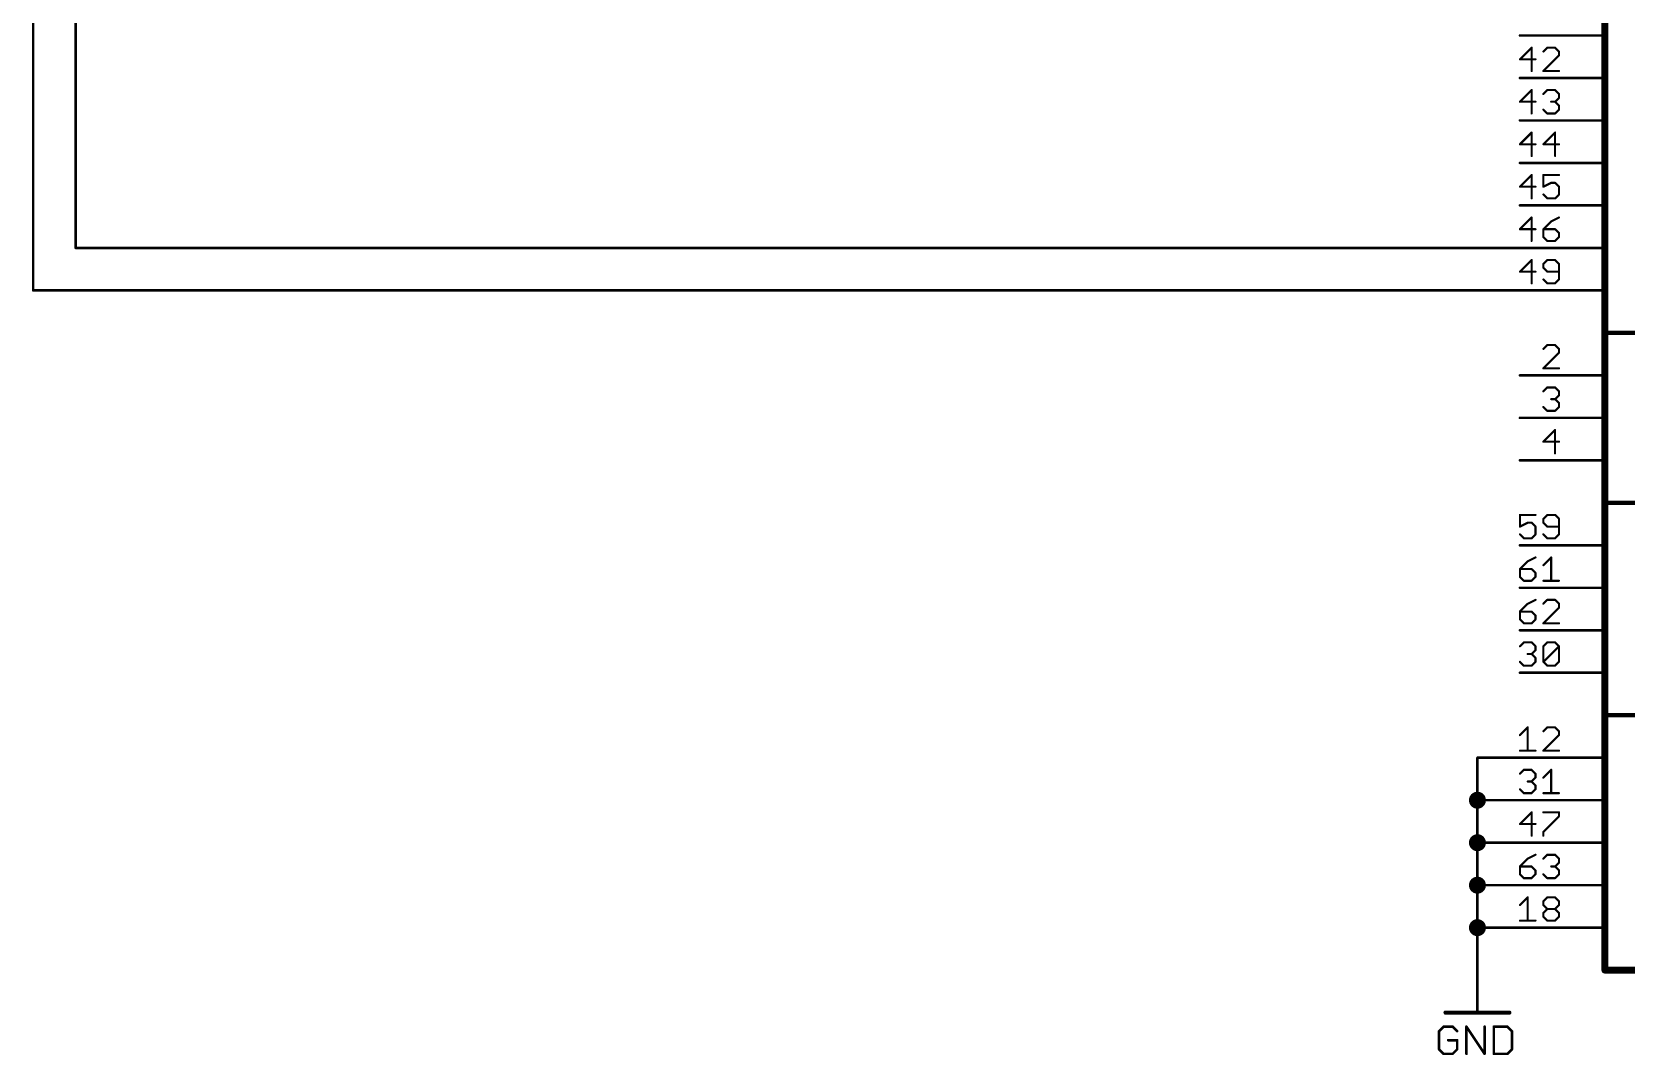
# Model space of a CAD drawing. Extents: x -173 to 61, y -47 to 113.
# Drawn here: x -116.9 to -21.6, y -45.7 to 15.5 of the extents above; entities that cross this region are included whole.
import ezdxf

# ---------------------------------------------------------------- set-up
doc = ezdxf.new("R2010")
doc.units = 0
for name, color, linetype in [('91', 94, 'CONTINUOUS'), ('94', 14, 'CONTINUOUS'), ('95', 251, 'CONTINUOUS'), ('96', 251, 'CONTINUOUS')]:
    doc.layers.add(name, color=color, linetype=linetype)

msp = doc.modelspace()

# ---------------------------------------------------------------- linework, layer by layer
at = {"layer": '91', "const_width": 0.1524}
for points in [[(-114.3, 2.54), (-114.3, 50.8)], [(-116.84, 0), (-116.84, 48.26)], [(-27.94, 2.54), (-114.3, 2.54)], [(-27.94, 0), (-116.84, 0)], [(-27.94, -27.94), (-30.48, -27.94)], [(-30.48, -27.94), (-30.48, -30.48)], [(-30.48, -30.48), (-30.48, -33.02)], [(-27.94, -30.48), (-30.48, -30.48)], [(-30.48, -33.02), (-30.48, -35.56)], [(-27.94, -33.02), (-30.48, -33.02)], [(-30.48, -35.56), (-30.48, -38.1)], [(-27.94, -35.56), (-30.48, -35.56)], [(-30.48, -38.1), (-30.48, -40.64)], [(-27.94, -38.1), (-30.48, -38.1)]]:
    msp.add_lwpolyline(points, dxfattribs=at)
at = {"layer": '91'}
for points, const_width in [([(-114.3, 2.5781, 1), (-114.3, 2.5019)], 0.0762), ([(-114.3381, 2.54, 1), (-114.2619, 2.54)], 0.0762), ([(-27.94, 2.5019, 1), (-27.94, 2.5781)], 0.0762), ([(-116.84, 0.0381, 1), (-116.84, -0.0381)], 0.0762), ([(-116.8781, 0, 1), (-116.8019, 0)], 0.0762), ([(-27.94, -0.0381, 1), (-27.94, 0.0381)], 0.0762), ([(-30.48, -27.9019, 1), (-30.48, -27.9781)], 0.0762), ([(-30.4419, -27.94, 1), (-30.5181, -27.94)], 0.0762), ([(-27.94, -27.9781, 1), (-27.94, -27.9019)], 0.0762), ([(-30.48, -30.734, 1), (-30.48, -30.226, 1), (-30.48, -30.734)], 0.508), ([(-30.4419, -30.48, 1), (-30.5181, -30.48)], 0.0762), ([(-30.48, -30.4419, 1), (-30.48, -30.5181)], 0.0762), ([(-30.5181, -30.48, 1), (-30.4419, -30.48)], 0.0762), ([(-27.94, -30.5181, 1), (-27.94, -30.4419)], 0.0762), ([(-30.48, -33.274, 1), (-30.48, -32.766, 1), (-30.48, -33.274)], 0.508), ([(-30.4419, -33.02, 1), (-30.5181, -33.02)], 0.0762), ([(-30.48, -32.9819, 1), (-30.48, -33.0581)], 0.0762), ([(-30.5181, -33.02, 1), (-30.4419, -33.02)], 0.0762), ([(-27.94, -33.0581, 1), (-27.94, -32.9819)], 0.0762), ([(-30.48, -35.814, 1), (-30.48, -35.306, 1), (-30.48, -35.814)], 0.508), ([(-30.4419, -35.56, 1), (-30.5181, -35.56)], 0.0762), ([(-30.48, -35.5219, 1), (-30.48, -35.5981)], 0.0762), ([(-30.5181, -35.56, 1), (-30.4419, -35.56)], 0.0762), ([(-27.94, -35.5981, 1), (-27.94, -35.5219)], 0.0762), ([(-30.48, -38.354, 1), (-30.48, -37.846, 1), (-30.48, -38.354)], 0.508), ([(-30.4419, -38.1, 1), (-30.5181, -38.1)], 0.0762), ([(-30.48, -38.0619, 1), (-30.48, -38.1381)], 0.0762), ([(-30.5181, -38.1, 1), (-30.4419, -38.1)], 0.0762), ([(-27.94, -38.1381, 1), (-27.94, -38.0619)], 0.0762), ([(-30.5181, -40.64, 1), (-30.4419, -40.64)], 0.0762)]:
    msp.add_lwpolyline(points, format="xyb", dxfattribs=dict(at, const_width=const_width))
at = {"layer": '94'}
for points, const_width in [([(-22.86, 33.02), (-22.86, -2.54)], 0.4064), ([(-27.94, 15.24), (-22.86, 15.24)], 0.1524), ([(-27.94, 12.7), (-22.86, 12.7)], 0.1524), ([(-27.94, 10.16), (-22.86, 10.16)], 0.1524), ([(-27.94, 7.62), (-22.86, 7.62)], 0.1524), ([(-27.94, 5.08), (-22.86, 5.08)], 0.1524), ([(-27.94, 2.54), (-22.86, 2.54)], 0.1524), ([(-27.94, 0), (-22.86, 0)], 0.1524), ([(-22.86, -2.54), (-22.86, -12.7)], 0.4064), ([(-22.86, -2.54), (-12.7, -2.54)], 0.254), ([(-27.94, -5.08), (-22.86, -5.08)], 0.1524), ([(-27.94, -7.62), (-22.86, -7.62)], 0.1524), ([(-27.94, -10.16), (-22.86, -10.16)], 0.1524), ([(-22.86, -12.7), (-22.86, -25.4)], 0.4064), ([(-22.86, -12.7), (-12.7, -12.7)], 0.254), ([(-27.94, -15.24), (-22.86, -15.24)], 0.1524), ([(-27.94, -17.78), (-22.86, -17.78)], 0.1524), ([(-27.94, -20.32), (-22.86, -20.32)], 0.1524), ([(-27.94, -22.86), (-22.86, -22.86)], 0.1524), ([(-22.86, -25.4), (-22.86, -40.64)], 0.4064), ([(-22.86, -25.4), (-12.7, -25.4)], 0.254), ([(-27.94, -27.94), (-22.86, -27.94)], 0.1524), ([(-27.94, -30.48), (-22.86, -30.48)], 0.1524), ([(-27.94, -33.02), (-22.86, -33.02)], 0.1524), ([(-27.94, -35.56), (-22.86, -35.56)], 0.1524), ([(-27.94, -38.1), (-22.86, -38.1)], 0.1524), ([(-30.48, -40.64), (-30.48, -43.18)], 0.1524), ([(-22.86, -40.64), (-12.7, -40.64)], 0.4064), ([(-28.575, -43.18), (-32.385, -43.18)], 0.254)]:
    msp.add_lwpolyline(points, dxfattribs=dict(at, const_width=const_width))
for points, const_width in [([(-27.94, 15.2781, 1), (-27.94, 15.2019)], 0.0762), ([(-22.86, 15.2019, 1), (-22.86, 15.2781)], 0.0762), ([(-27.94, 12.7381, 1), (-27.94, 12.6619)], 0.0762), ([(-22.86, 12.6619, 1), (-22.86, 12.7381)], 0.0762), ([(-27.94, 10.1981, 1), (-27.94, 10.1219)], 0.0762), ([(-22.86, 10.1219, 1), (-22.86, 10.1981)], 0.0762), ([(-27.94, 7.6581, 1), (-27.94, 7.5819)], 0.0762), ([(-22.86, 7.5819, 1), (-22.86, 7.6581)], 0.0762), ([(-27.94, 5.1181, 1), (-27.94, 5.0419)], 0.0762), ([(-22.86, 5.0419, 1), (-22.86, 5.1181)], 0.0762), ([(-27.94, 2.5781, 1), (-27.94, 2.5019)], 0.0762), ([(-22.86, 2.5019, 1), (-22.86, 2.5781)], 0.0762), ([(-27.94, 0.0381, 1), (-27.94, -0.0381)], 0.0762), ([(-22.86, -0.0381, 1), (-22.86, 0.0381)], 0.0762), ([(-22.7584, -2.54, 1), (-22.9616, -2.54)], 0.2032), ([(-22.9616, -2.54, 1), (-22.7584, -2.54)], 0.2032), ([(-22.86, -2.4765, 1), (-22.86, -2.6035)], 0.127), ([(-27.94, -5.0419, 1), (-27.94, -5.1181)], 0.0762), ([(-22.86, -5.1181, 1), (-22.86, -5.0419)], 0.0762), ([(-27.94, -7.5819, 1), (-27.94, -7.6581)], 0.0762), ([(-22.86, -7.6581, 1), (-22.86, -7.5819)], 0.0762), ([(-27.94, -10.1219, 1), (-27.94, -10.1981)], 0.0762), ([(-22.86, -10.1981, 1), (-22.86, -10.1219)], 0.0762), ([(-22.7584, -12.7, 1), (-22.9616, -12.7)], 0.2032), ([(-22.9616, -12.7, 1), (-22.7584, -12.7)], 0.2032), ([(-22.86, -12.6365, 1), (-22.86, -12.7635)], 0.127), ([(-27.94, -15.2019, 1), (-27.94, -15.2781)], 0.0762), ([(-22.86, -15.2781, 1), (-22.86, -15.2019)], 0.0762), ([(-27.94, -17.7419, 1), (-27.94, -17.8181)], 0.0762), ([(-22.86, -17.8181, 1), (-22.86, -17.7419)], 0.0762), ([(-27.94, -20.2819, 1), (-27.94, -20.3581)], 0.0762), ([(-22.86, -20.3581, 1), (-22.86, -20.2819)], 0.0762), ([(-27.94, -22.8219, 1), (-27.94, -22.8981)], 0.0762), ([(-22.86, -22.8981, 1), (-22.86, -22.8219)], 0.0762), ([(-22.7584, -25.4, 1), (-22.9616, -25.4)], 0.2032), ([(-22.9616, -25.4, 1), (-22.7584, -25.4)], 0.2032), ([(-22.86, -25.3365, 1), (-22.86, -25.4635)], 0.127), ([(-27.94, -27.9019, 1), (-27.94, -27.9781)], 0.0762), ([(-22.86, -27.9781, 1), (-22.86, -27.9019)], 0.0762), ([(-27.94, -30.4419, 1), (-27.94, -30.5181)], 0.0762), ([(-22.86, -30.5181, 1), (-22.86, -30.4419)], 0.0762), ([(-27.94, -32.9819, 1), (-27.94, -33.0581)], 0.0762), ([(-22.86, -33.0581, 1), (-22.86, -32.9819)], 0.0762), ([(-27.94, -35.5219, 1), (-27.94, -35.5981)], 0.0762), ([(-22.86, -35.5981, 1), (-22.86, -35.5219)], 0.0762), ([(-27.94, -38.0619, 1), (-27.94, -38.1381)], 0.0762), ([(-22.86, -38.1381, 1), (-22.86, -38.0619)], 0.0762), ([(-30.4419, -40.64, 1), (-30.5181, -40.64)], 0.0762), ([(-22.86, -40.5384, 1), (-22.86, -40.7416)], 0.2032), ([(-22.9616, -40.64, 1), (-22.7584, -40.64)], 0.2032), ([(-32.385, -43.1165, 1), (-32.385, -43.2435)], 0.127), ([(-30.5181, -43.18, 1), (-30.4419, -43.18)], 0.0762), ([(-28.575, -43.2435, 1), (-28.575, -43.1165)], 0.127)]:
    msp.add_lwpolyline(points, format="xyb", dxfattribs=dict(at, const_width=const_width))
at = {"layer": '95', "const_width": 0.127}
for points in [[(-27.2408, 14.5173), (-27.9399, 13.8182)], [(-27.2408, 13.1191), (-27.2408, 14.5173)], [(-26.3035, 14.5173), (-26.5366, 14.2843)], [(-25.8375, 14.5173), (-26.3035, 14.5173)], [(-25.6044, 14.2843), (-25.8375, 14.5173)], [(-25.6044, 14.0512), (-25.6044, 14.2843)], [(-27.9399, 13.8182), (-27.0077, 13.8182)], [(-26.5366, 13.1191), (-25.6044, 14.0512)], [(-25.6044, 13.1191), (-26.5366, 13.1191)], [(-27.2408, 11.9773), (-27.9399, 11.2782)], [(-27.2408, 10.5791), (-27.2408, 11.9773)], [(-26.5366, 11.7443), (-26.3035, 11.9773)], [(-26.3035, 11.9773), (-25.8375, 11.9773)], [(-25.8375, 11.9773), (-25.6044, 11.7443)], [(-25.6044, 11.5112), (-25.8375, 11.2782)], [(-25.6044, 11.7443), (-25.6044, 11.5112)], [(-27.9399, 11.2782), (-27.0077, 11.2782)], [(-26.3035, 10.5791), (-26.5366, 10.8121)], [(-25.8375, 10.5791), (-26.3035, 10.5791)], [(-25.8375, 11.2782), (-26.0705, 11.2782)], [(-25.8375, 11.2782), (-25.6044, 11.0452)], [(-25.6044, 10.8121), (-25.8375, 10.5791)], [(-25.6044, 11.0452), (-25.6044, 10.8121)], [(-27.2408, 9.4373), (-27.9399, 8.7382)], [(-27.9399, 8.7382), (-27.0077, 8.7382)], [(-27.2408, 8.0391), (-27.2408, 9.4373)], [(-25.8375, 9.4373), (-26.5366, 8.7382)], [(-26.5366, 8.7382), (-25.6044, 8.7382)], [(-25.8375, 8.0391), (-25.8375, 9.4373)], [(-27.2408, 6.8973), (-27.9399, 6.1982)], [(-27.2408, 5.4991), (-27.2408, 6.8973)], [(-25.6044, 6.8973), (-26.5366, 6.8973)], [(-26.5366, 6.8973), (-26.5366, 6.1982)], [(-27.9399, 6.1982), (-27.0077, 6.1982)], [(-26.5366, 6.1982), (-26.0705, 6.4312)], [(-26.3035, 5.4991), (-26.5366, 5.7321)], [(-26.0705, 6.4312), (-25.8375, 6.4312)], [(-25.8375, 6.4312), (-25.6044, 6.1982)], [(-25.6044, 5.7321), (-25.8375, 5.4991)], [(-25.6044, 6.1982), (-25.6044, 5.7321)], [(-25.8375, 5.4991), (-26.3035, 5.4991)], [(-27.2408, 4.3573), (-27.9399, 3.6582)], [(-27.2408, 2.9591), (-27.2408, 4.3573)], [(-26.0705, 4.1243), (-26.5366, 3.6582)], [(-25.6044, 4.3573), (-26.0705, 4.1243)], [(-27.9399, 3.6582), (-27.0077, 3.6582)], [(-26.5366, 3.6582), (-26.5366, 3.1921)], [(-25.8375, 3.6582), (-26.5366, 3.6582)], [(-26.5366, 3.1921), (-26.3035, 2.9591)], [(-26.3035, 2.9591), (-25.8375, 2.9591)], [(-25.6044, 3.4252), (-25.8375, 3.6582)], [(-25.8375, 2.9591), (-25.6044, 3.1921)], [(-25.6044, 3.1921), (-25.6044, 3.4252)], [(-27.2408, 1.8173), (-27.9399, 1.1182)], [(-27.9399, 1.1182), (-27.0077, 1.1182)], [(-27.2408, 0.4191), (-27.2408, 1.8173)], [(-26.3035, 1.8173), (-26.5366, 1.5843)], [(-26.5366, 1.5843), (-26.5366, 1.3512)], [(-26.5366, 1.3512), (-26.3035, 1.1182)], [(-25.8375, 1.8173), (-26.3035, 1.8173)], [(-26.3035, 1.1182), (-25.6044, 1.1182)], [(-25.6044, 1.5843), (-25.8375, 1.8173)], [(-25.6044, 0.6521), (-25.6044, 1.5843)], [(-26.5366, 0.6521), (-26.3035, 0.4191)], [(-26.3035, 0.4191), (-25.8375, 0.4191)], [(-25.8375, 0.4191), (-25.6044, 0.6521)], [(-26.3035, -3.2627), (-26.5366, -3.4957)], [(-26.5366, -4.6609), (-25.6044, -3.7288)], [(-25.8375, -3.2627), (-26.3035, -3.2627)], [(-25.6044, -3.4957), (-25.8375, -3.2627)], [(-25.6044, -3.7288), (-25.6044, -3.4957)], [(-25.6044, -4.6609), (-26.5366, -4.6609)], [(-26.5366, -6.0357), (-26.3035, -5.8027)], [(-26.3035, -5.8027), (-25.8375, -5.8027)], [(-25.8375, -6.5018), (-26.0705, -6.5018)], [(-25.8375, -5.8027), (-25.6044, -6.0357)], [(-25.6044, -6.2688), (-25.8375, -6.5018)], [(-25.8375, -6.5018), (-25.6044, -6.7348)], [(-25.6044, -6.0357), (-25.6044, -6.2688)], [(-25.6044, -6.7348), (-25.6044, -6.9679)], [(-26.3035, -7.2009), (-26.5366, -6.9679)], [(-25.8375, -7.2009), (-26.3035, -7.2009)], [(-25.6044, -6.9679), (-25.8375, -7.2009)], [(-25.8375, -8.3427), (-26.5366, -9.0418)], [(-25.8375, -9.7409), (-25.8375, -8.3427)], [(-26.5366, -9.0418), (-25.6044, -9.0418)], [(-27.0077, -13.4227), (-27.9399, -13.4227)], [(-27.9399, -13.4227), (-27.9399, -14.1218)], [(-27.9399, -14.1218), (-27.4738, -13.8888)], [(-27.4738, -13.8888), (-27.2408, -13.8888)], [(-27.2408, -13.8888), (-27.0077, -14.1218)], [(-27.0077, -14.1218), (-27.0077, -14.5879)], [(-26.3035, -13.4227), (-26.5366, -13.6557)], [(-26.5366, -13.6557), (-26.5366, -13.8888)], [(-26.5366, -13.8888), (-26.3035, -14.1218)], [(-25.8375, -13.4227), (-26.3035, -13.4227)], [(-26.3035, -14.1218), (-25.6044, -14.1218)], [(-25.6044, -13.6557), (-25.8375, -13.4227)], [(-25.6044, -14.5879), (-25.6044, -13.6557)], [(-27.7068, -14.8209), (-27.9399, -14.5879)], [(-27.2408, -14.8209), (-27.7068, -14.8209)], [(-27.0077, -14.5879), (-27.2408, -14.8209)], [(-26.5366, -14.5879), (-26.3035, -14.8209)], [(-26.3035, -14.8209), (-25.8375, -14.8209)], [(-25.8375, -14.8209), (-25.6044, -14.5879)], [(-27.4738, -16.1957), (-27.9399, -16.6618)], [(-27.0077, -15.9627), (-27.4738, -16.1957)], [(-26.5366, -16.4288), (-26.0705, -15.9627)], [(-26.0705, -15.9627), (-26.0705, -17.3609)], [(-27.9399, -16.6618), (-27.9399, -17.1279)], [(-27.2408, -16.6618), (-27.9399, -16.6618)], [(-27.9399, -17.1279), (-27.7068, -17.3609)], [(-27.0077, -16.8948), (-27.2408, -16.6618)], [(-27.2408, -17.3609), (-27.0077, -17.1279)], [(-27.0077, -17.1279), (-27.0077, -16.8948)], [(-27.7068, -17.3609), (-27.2408, -17.3609)], [(-26.5366, -17.3609), (-25.6044, -17.3609)], [(-27.4738, -18.7357), (-27.9399, -19.2018)], [(-27.0077, -18.5027), (-27.4738, -18.7357)], [(-26.3035, -18.5027), (-26.5366, -18.7357)], [(-26.5366, -19.9009), (-25.6044, -18.9688)], [(-25.8375, -18.5027), (-26.3035, -18.5027)], [(-25.6044, -18.7357), (-25.8375, -18.5027)], [(-25.6044, -18.9688), (-25.6044, -18.7357)], [(-27.9399, -19.2018), (-27.9399, -19.6679)], [(-27.2408, -19.2018), (-27.9399, -19.2018)], [(-27.9399, -19.6679), (-27.7068, -19.9009)], [(-27.7068, -19.9009), (-27.2408, -19.9009)], [(-27.0077, -19.4348), (-27.2408, -19.2018)], [(-27.2408, -19.9009), (-27.0077, -19.6679)], [(-27.0077, -19.6679), (-27.0077, -19.4348)], [(-25.6044, -19.9009), (-26.5366, -19.9009)], [(-27.9399, -21.2757), (-27.7068, -21.0427)], [(-27.7068, -21.0427), (-27.2408, -21.0427)], [(-27.2408, -21.7418), (-27.4738, -21.7418)], [(-27.2408, -21.0427), (-27.0077, -21.2757)], [(-27.0077, -21.5088), (-27.2408, -21.7418)], [(-27.2408, -21.7418), (-27.0077, -21.9748)], [(-27.0077, -21.2757), (-27.0077, -21.5088)], [(-27.0077, -21.9748), (-27.0077, -22.2079)], [(-26.5366, -21.2757), (-26.3035, -21.0427)], [(-26.5366, -22.2079), (-26.5366, -21.2757)], [(-26.5366, -22.2079), (-25.6044, -21.2757)], [(-26.3035, -21.0427), (-25.8375, -21.0427)], [(-25.8375, -21.0427), (-25.6044, -21.2757)], [(-25.6044, -21.2757), (-25.6044, -22.2079)], [(-27.7068, -22.4409), (-27.9399, -22.2079)], [(-27.2408, -22.4409), (-27.7068, -22.4409)], [(-27.0077, -22.2079), (-27.2408, -22.4409)], [(-26.3035, -22.4409), (-26.5366, -22.2079)], [(-25.8375, -22.4409), (-26.3035, -22.4409)], [(-25.6044, -22.2079), (-25.8375, -22.4409)], [(-27.9399, -26.5888), (-27.4738, -26.1227)], [(-27.4738, -26.1227), (-27.4738, -27.5209)], [(-26.3035, -26.1227), (-26.5366, -26.3557)], [(-26.5366, -27.5209), (-25.6044, -26.5888)], [(-25.8375, -26.1227), (-26.3035, -26.1227)], [(-25.6044, -26.3557), (-25.8375, -26.1227)], [(-25.6044, -26.5888), (-25.6044, -26.3557)], [(-27.9399, -27.5209), (-27.0077, -27.5209)], [(-25.6044, -27.5209), (-26.5366, -27.5209)], [(-27.9399, -28.8957), (-27.7068, -28.6627)], [(-27.7068, -28.6627), (-27.2408, -28.6627)], [(-27.2408, -29.3618), (-27.4738, -29.3618)], [(-27.2408, -28.6627), (-27.0077, -28.8957)], [(-27.0077, -29.1288), (-27.2408, -29.3618)], [(-27.2408, -29.3618), (-27.0077, -29.5948)], [(-27.0077, -28.8957), (-27.0077, -29.1288)], [(-27.0077, -29.5948), (-27.0077, -29.8279)], [(-26.5366, -29.1288), (-26.0705, -28.6627)], [(-26.0705, -28.6627), (-26.0705, -30.0609)], [(-27.7068, -30.0609), (-27.9399, -29.8279)], [(-27.2408, -30.0609), (-27.7068, -30.0609)], [(-27.0077, -29.8279), (-27.2408, -30.0609)], [(-26.5366, -30.0609), (-25.6044, -30.0609)], [(-27.2408, -31.2027), (-27.9399, -31.9018)], [(-27.2408, -32.6009), (-27.2408, -31.2027)], [(-26.5366, -31.2027), (-25.6044, -31.2027)], [(-25.6044, -31.4357), (-26.5366, -32.3679)], [(-25.6044, -31.2027), (-25.6044, -31.4357)], [(-27.9399, -31.9018), (-27.0077, -31.9018)], [(-26.5366, -32.3679), (-26.5366, -32.6009)], [(-27.4738, -33.9757), (-27.9399, -34.4418)], [(-27.0077, -33.7427), (-27.4738, -33.9757)], [(-26.5366, -33.9757), (-26.3035, -33.7427)], [(-26.3035, -33.7427), (-25.8375, -33.7427)], [(-25.8375, -33.7427), (-25.6044, -33.9757)], [(-25.6044, -34.2088), (-25.8375, -34.4418)], [(-25.6044, -33.9757), (-25.6044, -34.2088)], [(-27.9399, -34.4418), (-27.9399, -34.9079)], [(-27.2408, -34.4418), (-27.9399, -34.4418)], [(-27.9399, -34.9079), (-27.7068, -35.1409)], [(-27.7068, -35.1409), (-27.2408, -35.1409)], [(-27.0077, -34.6748), (-27.2408, -34.4418)], [(-27.2408, -35.1409), (-27.0077, -34.9079)], [(-27.0077, -34.9079), (-27.0077, -34.6748)], [(-26.3035, -35.1409), (-26.5366, -34.9079)], [(-25.8375, -35.1409), (-26.3035, -35.1409)], [(-25.8375, -34.4418), (-26.0705, -34.4418)], [(-25.8375, -34.4418), (-25.6044, -34.6748)], [(-25.6044, -34.9079), (-25.8375, -35.1409)], [(-25.6044, -34.6748), (-25.6044, -34.9079)], [(-27.9399, -36.7488), (-27.4738, -36.2827)], [(-27.4738, -36.2827), (-27.4738, -37.6809)], [(-26.5366, -36.5157), (-26.3035, -36.2827)], [(-26.3035, -36.2827), (-25.8375, -36.2827)], [(-25.8375, -36.2827), (-25.6044, -36.5157)], [(-26.5366, -36.7488), (-26.5366, -36.5157)], [(-26.3035, -36.9818), (-26.5366, -36.7488)], [(-26.5366, -37.2148), (-26.3035, -36.9818)], [(-26.5366, -37.4479), (-26.5366, -37.2148)], [(-26.3035, -36.9818), (-25.8375, -36.9818)], [(-25.6044, -36.7488), (-25.8375, -36.9818)], [(-25.8375, -36.9818), (-25.6044, -37.2148)], [(-25.6044, -36.5157), (-25.6044, -36.7488)], [(-25.6044, -37.2148), (-25.6044, -37.4479)], [(-27.9399, -37.6809), (-27.0077, -37.6809)], [(-26.3035, -37.6809), (-26.5366, -37.4479)], [(-25.8375, -37.6809), (-26.3035, -37.6809)], [(-25.6044, -37.4479), (-25.8375, -37.6809)]]:
    msp.add_lwpolyline(points, dxfattribs=at)
at = {"layer": '95', "const_width": 0.0635}
for points in [[(-27.209, 14.5173, 1), (-27.2725, 14.5173)], [(-27.2183, 14.4948, 1), (-27.2632, 14.5397)], [(-26.559, 14.3067, 1), (-26.5141, 14.2618)], [(-26.3035, 14.549, 1), (-26.3035, 14.4855)], [(-26.2811, 14.4948, 1), (-26.326, 14.5397)], [(-25.815, 14.5397, 1), (-25.8599, 14.4948)], [(-25.8375, 14.4855, 1), (-25.8375, 14.549)], [(-25.5727, 14.2843, 1), (-25.6362, 14.2843)], [(-25.6269, 14.2618, 1), (-25.582, 14.3067)], [(-27.9399, 13.8499, 1), (-27.9399, 13.7864)], [(-27.9623, 13.8406, 1), (-27.9174, 13.7957)], [(-27.0077, 13.7864, 1), (-27.0077, 13.8499)], [(-25.6362, 14.0512, 1), (-25.5727, 14.0512)], [(-25.582, 14.0288, 1), (-25.6269, 14.0737)], [(-27.2725, 13.1191, 1), (-27.209, 13.1191)], [(-26.5366, 13.1509, 1), (-26.5366, 13.0874)], [(-26.559, 13.1416, 1), (-26.5141, 13.0966)], [(-25.6044, 13.0874, 1), (-25.6044, 13.1509)], [(-27.209, 11.9773, 1), (-27.2725, 11.9773)], [(-27.2183, 11.9548, 1), (-27.2632, 11.9997)], [(-26.559, 11.7667, 1), (-26.5141, 11.7218)], [(-26.3035, 12.009, 1), (-26.3035, 11.9455)], [(-26.2811, 11.9548, 1), (-26.326, 11.9997)], [(-25.815, 11.9997, 1), (-25.8599, 11.9548)], [(-25.8375, 11.9455, 1), (-25.8375, 12.009)], [(-25.5727, 11.7443, 1), (-25.6362, 11.7443)], [(-25.6362, 11.5112, 1), (-25.5727, 11.5112)], [(-25.6269, 11.7218, 1), (-25.582, 11.7667)], [(-25.582, 11.4888, 1), (-25.6269, 11.5337)], [(-27.9399, 11.3099, 1), (-27.9399, 11.2464)], [(-27.9623, 11.3006, 1), (-27.9174, 11.2557)], [(-27.2725, 10.5791, 1), (-27.209, 10.5791)], [(-27.0077, 11.2464, 1), (-27.0077, 11.3099)], [(-26.5141, 10.8346, 1), (-26.559, 10.7897)], [(-26.3035, 10.6109, 1), (-26.3035, 10.5473)], [(-26.326, 10.5566, 1), (-26.2811, 10.6016)], [(-26.0705, 11.3099, 1), (-26.0705, 11.2464)], [(-25.8599, 10.6016, 1), (-25.815, 10.5566)], [(-25.815, 11.3006, 1), (-25.8599, 11.2557)], [(-25.8599, 11.3006, 1), (-25.815, 11.2557)], [(-25.8375, 11.2464, 1), (-25.8375, 11.3099)], [(-25.8375, 10.5473, 1), (-25.8375, 10.6109)], [(-25.5727, 11.0452, 1), (-25.6362, 11.0452)], [(-25.6362, 10.8121, 1), (-25.5727, 10.8121)], [(-25.6269, 11.0227, 1), (-25.582, 11.0676)], [(-25.582, 10.7897, 1), (-25.6269, 10.8346)], [(-27.9399, 8.7699, 1), (-27.9399, 8.7064)], [(-27.9623, 8.7606, 1), (-27.9174, 8.7157)], [(-27.209, 9.4373, 1), (-27.2725, 9.4373)], [(-27.2183, 9.4148, 1), (-27.2632, 9.4597)], [(-27.0077, 8.7064, 1), (-27.0077, 8.7699)], [(-26.5366, 8.7699, 1), (-26.5366, 8.7064)], [(-26.559, 8.7606, 1), (-26.5141, 8.7157)], [(-25.8057, 9.4373, 1), (-25.8692, 9.4373)], [(-25.815, 9.4148, 1), (-25.8599, 9.4597)], [(-25.6044, 8.7064, 1), (-25.6044, 8.7699)], [(-27.2725, 8.0391, 1), (-27.209, 8.0391)], [(-25.8692, 8.0391, 1), (-25.8057, 8.0391)], [(-27.209, 6.8973, 1), (-27.2725, 6.8973)], [(-27.2183, 6.8748, 1), (-27.2632, 6.9197)], [(-26.5366, 6.929, 1), (-26.5366, 6.8655)], [(-26.5048, 6.8973, 1), (-26.5683, 6.8973)], [(-25.6044, 6.8655, 1), (-25.6044, 6.929)], [(-27.9399, 6.2299, 1), (-27.9399, 6.1664)], [(-27.9623, 6.2206, 1), (-27.9174, 6.1757)], [(-27.0077, 6.1664, 1), (-27.0077, 6.2299)], [(-26.5508, 6.2266, 1), (-26.5224, 6.1698)], [(-26.5683, 6.1982, 1), (-26.5048, 6.1982)], [(-26.5141, 5.7546, 1), (-26.559, 5.7097)], [(-26.0705, 6.463, 1), (-26.0705, 6.3995)], [(-26.0563, 6.4028, 1), (-26.0847, 6.4596)], [(-25.815, 6.4537, 1), (-25.8599, 6.4088)], [(-25.8375, 6.3995, 1), (-25.8375, 6.463)], [(-25.5727, 6.1982, 1), (-25.6362, 6.1982)], [(-25.6362, 5.7321, 1), (-25.5727, 5.7321)], [(-25.6269, 6.1757, 1), (-25.582, 6.2206)], [(-25.582, 5.7097, 1), (-25.6269, 5.7546)], [(-27.2725, 5.4991, 1), (-27.209, 5.4991)], [(-26.3035, 5.5309, 1), (-26.3035, 5.4674)], [(-26.326, 5.4766, 1), (-26.2811, 5.5216)], [(-25.8599, 5.5216, 1), (-25.815, 5.4766)], [(-25.8375, 5.4674, 1), (-25.8375, 5.5309)], [(-27.209, 4.3573, 1), (-27.2725, 4.3573)], [(-27.2183, 4.3348, 1), (-27.2632, 4.3797)], [(-26.0847, 4.1527, 1), (-26.0563, 4.0959)], [(-26.0481, 4.1018, 1), (-26.093, 4.1467)], [(-25.5903, 4.3289, 1), (-25.6186, 4.3857)], [(-27.9399, 3.6899, 1), (-27.9399, 3.6264)], [(-27.9623, 3.6806, 1), (-27.9174, 3.6357)], [(-27.2725, 2.9591, 1), (-27.209, 2.9591)], [(-27.0077, 3.6264, 1), (-27.0077, 3.6899)], [(-26.5366, 3.6899, 1), (-26.5366, 3.6264)], [(-26.5048, 3.6582, 1), (-26.5683, 3.6582)], [(-26.559, 3.6806, 1), (-26.5141, 3.6357)], [(-26.5141, 3.2146, 1), (-26.559, 3.1697)], [(-26.5683, 3.1921, 1), (-26.5048, 3.1921)], [(-26.3035, 2.9909, 1), (-26.3035, 2.9274)], [(-26.326, 2.9366, 1), (-26.2811, 2.9816)], [(-25.8599, 2.9816, 1), (-25.815, 2.9366)], [(-25.815, 3.6806, 1), (-25.8599, 3.6357)], [(-25.8375, 3.6264, 1), (-25.8375, 3.6899)], [(-25.8375, 2.9274, 1), (-25.8375, 2.9909)], [(-25.5727, 3.4252, 1), (-25.6362, 3.4252)], [(-25.6362, 3.1921, 1), (-25.5727, 3.1921)], [(-25.6269, 3.4027, 1), (-25.582, 3.4476)], [(-25.582, 3.1697, 1), (-25.6269, 3.2146)], [(-27.9399, 1.1499, 1), (-27.9399, 1.0864)], [(-27.9623, 1.1406, 1), (-27.9174, 1.0957)], [(-27.209, 1.8173, 1), (-27.2725, 1.8173)], [(-27.2183, 1.7948, 1), (-27.2632, 1.8397)], [(-27.0077, 1.0864, 1), (-27.0077, 1.1499)], [(-26.5048, 1.5843, 1), (-26.5683, 1.5843)], [(-26.559, 1.6067, 1), (-26.5141, 1.5618)], [(-26.5141, 1.3737, 1), (-26.559, 1.3288)], [(-26.5683, 1.3512, 1), (-26.5048, 1.3512)], [(-26.3035, 1.849, 1), (-26.3035, 1.7855)], [(-26.3035, 1.1499, 1), (-26.3035, 1.0864)], [(-26.2811, 1.7948, 1), (-26.326, 1.8397)], [(-26.326, 1.0957, 1), (-26.2811, 1.1406)], [(-25.815, 1.8397, 1), (-25.8599, 1.7948)], [(-25.8375, 1.7855, 1), (-25.8375, 1.849)], [(-25.5727, 1.5843, 1), (-25.6362, 1.5843)], [(-25.6269, 1.5618, 1), (-25.582, 1.6067)], [(-25.6044, 1.0864, 1), (-25.6044, 1.1499)], [(-27.2725, 0.4191, 1), (-27.209, 0.4191)], [(-26.5141, 0.6746, 1), (-26.559, 0.6297)], [(-26.3035, 0.4509, 1), (-26.3035, 0.3874)], [(-26.326, 0.3966, 1), (-26.2811, 0.4416)], [(-25.8599, 0.4416, 1), (-25.815, 0.3966)], [(-25.8375, 0.3874, 1), (-25.8375, 0.4509)], [(-25.6362, 0.6521, 1), (-25.5727, 0.6521)], [(-25.582, 0.6297, 1), (-25.6269, 0.6746)], [(-26.559, -3.4733, 1), (-26.5141, -3.5182)], [(-26.3035, -3.231, 1), (-26.3035, -3.2945)], [(-26.2811, -3.2852, 1), (-26.326, -3.2403)], [(-25.815, -3.2403, 1), (-25.8599, -3.2852)], [(-25.8375, -3.2945, 1), (-25.8375, -3.231)], [(-25.5727, -3.4957, 1), (-25.6362, -3.4957)], [(-25.6362, -3.7288, 1), (-25.5727, -3.7288)], [(-25.6269, -3.5182, 1), (-25.582, -3.4733)], [(-25.582, -3.7512, 1), (-25.6269, -3.7063)], [(-26.559, -4.6384, 1), (-26.5141, -4.6834)], [(-26.5366, -4.6292, 1), (-26.5366, -4.6926)], [(-25.6044, -4.6926, 1), (-25.6044, -4.6292)], [(-26.559, -6.0133, 1), (-26.5141, -6.0582)], [(-26.3035, -5.771, 1), (-26.3035, -5.8345)], [(-26.2811, -5.8252, 1), (-26.326, -5.7803)], [(-26.0705, -6.4701, 1), (-26.0705, -6.5336)], [(-25.815, -5.7803, 1), (-25.8599, -5.8252)], [(-25.815, -6.4794, 1), (-25.8599, -6.5243)], [(-25.8599, -6.4794, 1), (-25.815, -6.5243)], [(-25.8375, -5.8345, 1), (-25.8375, -5.771)], [(-25.8375, -6.5336, 1), (-25.8375, -6.4701)], [(-25.5727, -6.0357, 1), (-25.6362, -6.0357)], [(-25.6362, -6.2688, 1), (-25.5727, -6.2688)], [(-25.5727, -6.7348, 1), (-25.6362, -6.7348)], [(-25.6269, -6.0582, 1), (-25.582, -6.0133)], [(-25.582, -6.2912, 1), (-25.6269, -6.2463)], [(-26.5141, -6.9454, 1), (-26.559, -6.9903)], [(-26.3035, -7.1692, 1), (-26.3035, -7.2327)], [(-26.326, -7.2234, 1), (-26.2811, -7.1784)], [(-25.8599, -7.1784, 1), (-25.815, -7.2234)], [(-25.8375, -7.2327, 1), (-25.8375, -7.1692)], [(-25.6362, -6.9679, 1), (-25.5727, -6.9679)], [(-25.6269, -6.7573, 1), (-25.582, -6.7124)], [(-25.582, -6.9903, 1), (-25.6269, -6.9454)], [(-25.8057, -8.3427, 1), (-25.8692, -8.3427)], [(-25.815, -8.3652, 1), (-25.8599, -8.3203)], [(-26.5366, -9.0101, 1), (-26.5366, -9.0736)], [(-26.559, -9.0194, 1), (-26.5141, -9.0643)], [(-25.6044, -9.0736, 1), (-25.6044, -9.0101)], [(-25.8692, -9.7409, 1), (-25.8057, -9.7409)], [(-27.9399, -13.391, 1), (-27.9399, -13.4545)], [(-27.9541, -14.0934, 1), (-27.9257, -14.1502)], [(-27.9081, -13.4227, 1), (-27.9716, -13.4227)], [(-27.9716, -14.1218, 1), (-27.9081, -14.1218)], [(-27.4738, -13.857, 1), (-27.4738, -13.9205)], [(-27.4596, -13.9172, 1), (-27.488, -13.8604)], [(-27.2183, -13.8663, 1), (-27.2632, -13.9112)], [(-27.2408, -13.9205, 1), (-27.2408, -13.857)], [(-26.976, -14.1218, 1), (-27.0395, -14.1218)], [(-27.0302, -14.1443, 1), (-26.9853, -14.0994)], [(-27.0077, -13.4545, 1), (-27.0077, -13.391)], [(-26.5048, -13.6557, 1), (-26.5683, -13.6557)], [(-26.559, -13.6333, 1), (-26.5141, -13.6782)], [(-26.5141, -13.8663, 1), (-26.559, -13.9112)], [(-26.5683, -13.8888, 1), (-26.5048, -13.8888)], [(-26.3035, -13.391, 1), (-26.3035, -13.4545)], [(-26.3035, -14.0901, 1), (-26.3035, -14.1536)], [(-26.2811, -13.4452, 1), (-26.326, -13.4003)], [(-26.326, -14.1443, 1), (-26.2811, -14.0994)], [(-25.815, -13.4003, 1), (-25.8599, -13.4452)], [(-25.8375, -13.4545, 1), (-25.8375, -13.391)], [(-25.5727, -13.6557, 1), (-25.6362, -13.6557)], [(-25.6269, -13.6782, 1), (-25.582, -13.6333)], [(-25.6044, -14.1536, 1), (-25.6044, -14.0901)], [(-27.9174, -14.5654, 1), (-27.9623, -14.6103)], [(-27.7068, -14.7891, 1), (-27.7068, -14.8527)], [(-27.7293, -14.8434, 1), (-27.6844, -14.7984)], [(-27.2632, -14.7984, 1), (-27.2183, -14.8434)], [(-27.2408, -14.8527, 1), (-27.2408, -14.7891)], [(-27.0395, -14.5879, 1), (-26.976, -14.5879)], [(-26.9853, -14.6103, 1), (-27.0302, -14.5654)], [(-26.5141, -14.5654, 1), (-26.559, -14.6103)], [(-26.3035, -14.7891, 1), (-26.3035, -14.8527)], [(-26.326, -14.8434, 1), (-26.2811, -14.7984)], [(-25.8599, -14.7984, 1), (-25.815, -14.8434)], [(-25.8375, -14.8527, 1), (-25.8375, -14.7891)], [(-25.6362, -14.5879, 1), (-25.5727, -14.5879)], [(-25.582, -14.6103, 1), (-25.6269, -14.5654)], [(-27.488, -16.1673, 1), (-27.4596, -16.2241)], [(-27.4513, -16.2182, 1), (-27.4962, -16.1733)], [(-26.9935, -15.9911, 1), (-27.0219, -15.9343)], [(-26.0388, -15.9627, 1), (-26.1023, -15.9627)], [(-26.0481, -15.9852, 1), (-26.093, -15.9403)], [(-27.9399, -16.6301, 1), (-27.9399, -16.6936)], [(-27.9081, -16.6618, 1), (-27.9716, -16.6618)], [(-27.9623, -16.6394, 1), (-27.9174, -16.6843)], [(-27.9174, -17.1054, 1), (-27.9623, -17.1503)], [(-27.9716, -17.1279, 1), (-27.9081, -17.1279)], [(-27.2183, -16.6394, 1), (-27.2632, -16.6843)], [(-27.2408, -16.6936, 1), (-27.2408, -16.6301)], [(-26.976, -16.8948, 1), (-27.0395, -16.8948)], [(-27.0395, -17.1279, 1), (-26.976, -17.1279)], [(-27.0302, -16.9173, 1), (-26.9853, -16.8724)], [(-26.9853, -17.1503, 1), (-27.0302, -17.1054)], [(-26.559, -16.4063, 1), (-26.5141, -16.4512)], [(-27.7068, -17.3292, 1), (-27.7068, -17.3926)], [(-27.7293, -17.3834, 1), (-27.6844, -17.3384)], [(-27.2632, -17.3384, 1), (-27.2183, -17.3834)], [(-27.2408, -17.3926, 1), (-27.2408, -17.3292)], [(-26.5366, -17.3292, 1), (-26.5366, -17.3926)], [(-26.1023, -17.3609, 1), (-26.0388, -17.3609)], [(-25.6044, -17.3926, 1), (-25.6044, -17.3292)], [(-27.488, -18.7073, 1), (-27.4596, -18.7641)], [(-27.4513, -18.7582, 1), (-27.4962, -18.7133)], [(-26.9935, -18.5311, 1), (-27.0219, -18.4743)], [(-26.559, -18.7133, 1), (-26.5141, -18.7582)], [(-26.3035, -18.471, 1), (-26.3035, -18.5345)], [(-26.2811, -18.5252, 1), (-26.326, -18.4803)], [(-25.815, -18.4803, 1), (-25.8599, -18.5252)], [(-25.8375, -18.5345, 1), (-25.8375, -18.471)], [(-25.5727, -18.7357, 1), (-25.6362, -18.7357)], [(-25.6362, -18.9688, 1), (-25.5727, -18.9688)], [(-25.6269, -18.7582, 1), (-25.582, -18.7133)], [(-25.582, -18.9912, 1), (-25.6269, -18.9463)], [(-27.9399, -19.1701, 1), (-27.9399, -19.2336)], [(-27.9081, -19.2018, 1), (-27.9716, -19.2018)], [(-27.9623, -19.1794, 1), (-27.9174, -19.2243)], [(-27.9174, -19.6454, 1), (-27.9623, -19.6903)], [(-27.9716, -19.6679, 1), (-27.9081, -19.6679)], [(-27.7068, -19.8692, 1), (-27.7068, -19.9326)], [(-27.7293, -19.9234, 1), (-27.6844, -19.8784)], [(-27.2632, -19.8784, 1), (-27.2183, -19.9234)], [(-27.2183, -19.1794, 1), (-27.2632, -19.2243)], [(-27.2408, -19.2336, 1), (-27.2408, -19.1701)], [(-27.2408, -19.9326, 1), (-27.2408, -19.8692)], [(-26.976, -19.4348, 1), (-27.0395, -19.4348)], [(-27.0395, -19.6679, 1), (-26.976, -19.6679)], [(-27.0302, -19.4573, 1), (-26.9853, -19.4124)], [(-26.9853, -19.6903, 1), (-27.0302, -19.6454)], [(-26.559, -19.8784, 1), (-26.5141, -19.9234)], [(-26.5366, -19.8692, 1), (-26.5366, -19.9326)], [(-25.6044, -19.9326, 1), (-25.6044, -19.8692)], [(-27.9623, -21.2533, 1), (-27.9174, -21.2982)], [(-27.7068, -21.011, 1), (-27.7068, -21.0745)], [(-27.6844, -21.0652, 1), (-27.7293, -21.0203)], [(-27.4738, -21.7101, 1), (-27.4738, -21.7736)], [(-27.2183, -21.0203, 1), (-27.2632, -21.0652)], [(-27.2183, -21.7194, 1), (-27.2632, -21.7643)], [(-27.2632, -21.7194, 1), (-27.2183, -21.7643)], [(-27.2408, -21.0745, 1), (-27.2408, -21.011)], [(-27.2408, -21.7736, 1), (-27.2408, -21.7101)], [(-26.976, -21.2757, 1), (-27.0395, -21.2757)], [(-27.0395, -21.5088, 1), (-26.976, -21.5088)], [(-26.976, -21.9748, 1), (-27.0395, -21.9748)], [(-27.0302, -21.2982, 1), (-26.9853, -21.2533)], [(-26.9853, -21.5312, 1), (-27.0302, -21.4863)], [(-27.0302, -21.9973, 1), (-26.9853, -21.9524)], [(-26.5048, -21.2757, 1), (-26.5683, -21.2757)], [(-26.559, -21.2533, 1), (-26.5141, -21.2982)], [(-26.3035, -21.011, 1), (-26.3035, -21.0745)], [(-26.2811, -21.0652, 1), (-26.326, -21.0203)], [(-25.815, -21.0203, 1), (-25.8599, -21.0652)], [(-25.8375, -21.0745, 1), (-25.8375, -21.011)], [(-25.5727, -21.2757, 1), (-25.6362, -21.2757)], [(-25.582, -21.2982, 1), (-25.6269, -21.2533)], [(-25.6269, -21.2982, 1), (-25.582, -21.2533)], [(-27.9174, -22.1854, 1), (-27.9623, -22.2303)], [(-27.7068, -22.4092, 1), (-27.7068, -22.4727)], [(-27.7293, -22.4634, 1), (-27.6844, -22.4184)], [(-27.2632, -22.4184, 1), (-27.2183, -22.4634)], [(-27.2408, -22.4727, 1), (-27.2408, -22.4092)], [(-27.0395, -22.2079, 1), (-26.976, -22.2079)], [(-26.9853, -22.2303, 1), (-27.0302, -22.1854)], [(-26.5141, -22.1854, 1), (-26.559, -22.2303)], [(-26.559, -22.1854, 1), (-26.5141, -22.2303)], [(-26.5683, -22.2079, 1), (-26.5048, -22.2079)], [(-26.3035, -22.4092, 1), (-26.3035, -22.4727)], [(-26.326, -22.4634, 1), (-26.2811, -22.4184)], [(-25.8599, -22.4184, 1), (-25.815, -22.4634)], [(-25.8375, -22.4727, 1), (-25.8375, -22.4092)], [(-25.6362, -22.2079, 1), (-25.5727, -22.2079)], [(-25.582, -22.2303, 1), (-25.6269, -22.1854)], [(-27.9623, -26.5663, 1), (-27.9174, -26.6112)], [(-27.442, -26.1227, 1), (-27.5055, -26.1227)], [(-27.4513, -26.1452, 1), (-27.4962, -26.1003)], [(-26.559, -26.3333, 1), (-26.5141, -26.3782)], [(-26.3035, -26.091, 1), (-26.3035, -26.1545)], [(-26.2811, -26.1452, 1), (-26.326, -26.1003)], [(-25.815, -26.1003, 1), (-25.8599, -26.1452)], [(-25.8375, -26.1545, 1), (-25.8375, -26.091)], [(-25.5727, -26.3557, 1), (-25.6362, -26.3557)], [(-25.6362, -26.5888, 1), (-25.5727, -26.5888)], [(-25.6269, -26.3782, 1), (-25.582, -26.3333)], [(-25.582, -26.6112, 1), (-25.6269, -26.5663)], [(-27.9399, -27.4892, 1), (-27.9399, -27.5526)], [(-27.5055, -27.5209, 1), (-27.442, -27.5209)], [(-27.0077, -27.5526, 1), (-27.0077, -27.4892)], [(-26.559, -27.4984, 1), (-26.5141, -27.5434)], [(-26.5366, -27.4892, 1), (-26.5366, -27.5526)], [(-25.6044, -27.5526, 1), (-25.6044, -27.4892)], [(-27.9623, -28.8733, 1), (-27.9174, -28.9182)], [(-27.7068, -28.631, 1), (-27.7068, -28.6945)], [(-27.6844, -28.6852, 1), (-27.7293, -28.6403)], [(-27.4738, -29.3301, 1), (-27.4738, -29.3936)], [(-27.2183, -28.6403, 1), (-27.2632, -28.6852)], [(-27.2183, -29.3394, 1), (-27.2632, -29.3843)], [(-27.2632, -29.3394, 1), (-27.2183, -29.3843)], [(-27.2408, -28.6945, 1), (-27.2408, -28.631)], [(-27.2408, -29.3936, 1), (-27.2408, -29.3301)], [(-26.976, -28.8957, 1), (-27.0395, -28.8957)], [(-27.0395, -29.1288, 1), (-26.976, -29.1288)], [(-26.976, -29.5948, 1), (-27.0395, -29.5948)], [(-27.0302, -28.9182, 1), (-26.9853, -28.8733)], [(-26.9853, -29.1512, 1), (-27.0302, -29.1063)], [(-27.0302, -29.6173, 1), (-26.9853, -29.5724)], [(-26.559, -29.1063, 1), (-26.5141, -29.1512)], [(-26.0388, -28.6627, 1), (-26.1023, -28.6627)], [(-26.0481, -28.6852, 1), (-26.093, -28.6403)], [(-27.9174, -29.8054, 1), (-27.9623, -29.8503)], [(-27.7068, -30.0292, 1), (-27.7068, -30.0926)], [(-27.7293, -30.0834, 1), (-27.6844, -30.0384)], [(-27.2632, -30.0384, 1), (-27.2183, -30.0834)], [(-27.2408, -30.0926, 1), (-27.2408, -30.0292)], [(-27.0395, -29.8279, 1), (-26.976, -29.8279)], [(-26.9853, -29.8503, 1), (-27.0302, -29.8054)], [(-26.5366, -30.0292, 1), (-26.5366, -30.0926)], [(-26.1023, -30.0609, 1), (-26.0388, -30.0609)], [(-25.6044, -30.0926, 1), (-25.6044, -30.0292)], [(-27.209, -31.2027, 1), (-27.2725, -31.2027)], [(-27.2183, -31.2252, 1), (-27.2632, -31.1803)], [(-26.5366, -31.171, 1), (-26.5366, -31.2345)], [(-25.5727, -31.2027, 1), (-25.6362, -31.2027)], [(-25.6362, -31.4357, 1), (-25.5727, -31.4357)], [(-25.582, -31.4582, 1), (-25.6269, -31.4133)], [(-25.6044, -31.2345, 1), (-25.6044, -31.171)], [(-27.9399, -31.8701, 1), (-27.9399, -31.9336)], [(-27.9623, -31.8794, 1), (-27.9174, -31.9243)], [(-27.0077, -31.9336, 1), (-27.0077, -31.8701)], [(-26.5048, -32.3679, 1), (-26.5683, -32.3679)], [(-26.559, -32.3454, 1), (-26.5141, -32.3903)], [(-27.2725, -32.6009, 1), (-27.209, -32.6009)], [(-26.5683, -32.6009, 1), (-26.5048, -32.6009)], [(-27.488, -33.9473, 1), (-27.4596, -34.0041)], [(-27.4513, -33.9982, 1), (-27.4962, -33.9533)], [(-26.9935, -33.7711, 1), (-27.0219, -33.7143)], [(-26.559, -33.9533, 1), (-26.5141, -33.9982)], [(-26.3035, -33.711, 1), (-26.3035, -33.7745)], [(-26.2811, -33.7652, 1), (-26.326, -33.7203)], [(-25.815, -33.7203, 1), (-25.8599, -33.7652)], [(-25.8375, -33.7745, 1), (-25.8375, -33.711)], [(-25.5727, -33.9757, 1), (-25.6362, -33.9757)], [(-25.6362, -34.2088, 1), (-25.5727, -34.2088)], [(-25.6269, -33.9982, 1), (-25.582, -33.9533)], [(-25.582, -34.2312, 1), (-25.6269, -34.1863)], [(-27.9399, -34.4101, 1), (-27.9399, -34.4736)], [(-27.9081, -34.4418, 1), (-27.9716, -34.4418)], [(-27.9623, -34.4194, 1), (-27.9174, -34.4643)], [(-27.9174, -34.8854, 1), (-27.9623, -34.9303)], [(-27.9716, -34.9079, 1), (-27.9081, -34.9079)], [(-27.7068, -35.1091, 1), (-27.7068, -35.1727)], [(-27.7293, -35.1634, 1), (-27.6844, -35.1184)], [(-27.2632, -35.1184, 1), (-27.2183, -35.1634)], [(-27.2183, -34.4194, 1), (-27.2632, -34.4643)], [(-27.2408, -34.4736, 1), (-27.2408, -34.4101)], [(-27.2408, -35.1727, 1), (-27.2408, -35.1091)], [(-26.976, -34.6748, 1), (-27.0395, -34.6748)], [(-27.0395, -34.9079, 1), (-26.976, -34.9079)], [(-26.9853, -34.9303, 1), (-27.0302, -34.8854)], [(-27.0302, -34.6973, 1), (-26.9853, -34.6524)], [(-26.5141, -34.8854, 1), (-26.559, -34.9303)], [(-26.3035, -35.1091, 1), (-26.3035, -35.1727)], [(-26.326, -35.1634, 1), (-26.2811, -35.1184)], [(-26.0705, -34.4101, 1), (-26.0705, -34.4736)], [(-25.8599, -35.1184, 1), (-25.815, -35.1634)], [(-25.815, -34.4194, 1), (-25.8599, -34.4643)], [(-25.8599, -34.4194, 1), (-25.815, -34.4643)], [(-25.8375, -34.4736, 1), (-25.8375, -34.4101)], [(-25.8375, -35.1727, 1), (-25.8375, -35.1091)], [(-25.5727, -34.6748, 1), (-25.6362, -34.6748)], [(-25.6362, -34.9079, 1), (-25.5727, -34.9079)], [(-25.6269, -34.6973, 1), (-25.582, -34.6524)], [(-25.582, -34.9303, 1), (-25.6269, -34.8854)], [(-27.442, -36.2827, 1), (-27.5055, -36.2827)], [(-27.4513, -36.3052, 1), (-27.4962, -36.2603)], [(-26.3035, -36.251, 1), (-26.3035, -36.3145)], [(-26.2811, -36.3052, 1), (-26.326, -36.2603)], [(-25.815, -36.2603, 1), (-25.8599, -36.3052)], [(-25.8375, -36.3145, 1), (-25.8375, -36.251)], [(-27.9623, -36.7263, 1), (-27.9174, -36.7712)], [(-26.5048, -36.5157, 1), (-26.5683, -36.5157)], [(-26.559, -36.4933, 1), (-26.5141, -36.5382)], [(-26.5141, -36.7263, 1), (-26.559, -36.7712)], [(-26.5683, -36.7488, 1), (-26.5048, -36.7488)], [(-26.5048, -37.2148, 1), (-26.5683, -37.2148)], [(-26.559, -37.1924, 1), (-26.5141, -37.2373)], [(-26.3035, -36.9501, 1), (-26.3035, -37.0136)], [(-26.2811, -37.0043, 1), (-26.326, -36.9594)], [(-26.326, -37.0043, 1), (-26.2811, -36.9594)], [(-25.815, -36.9594, 1), (-25.8599, -37.0043)], [(-25.8599, -36.9594, 1), (-25.815, -37.0043)], [(-25.8375, -37.0136, 1), (-25.8375, -36.9501)], [(-25.5727, -36.5157, 1), (-25.6362, -36.5157)], [(-25.6362, -36.7488, 1), (-25.5727, -36.7488)], [(-25.5727, -37.2148, 1), (-25.6362, -37.2148)], [(-25.6269, -36.5382, 1), (-25.582, -36.4933)], [(-25.582, -36.7712, 1), (-25.6269, -36.7263)], [(-25.6269, -37.2373, 1), (-25.582, -37.1924)], [(-27.9399, -37.6491, 1), (-27.9399, -37.7127)], [(-27.5055, -37.6809, 1), (-27.442, -37.6809)], [(-27.0077, -37.7127, 1), (-27.0077, -37.6491)], [(-26.5141, -37.4254, 1), (-26.559, -37.4703)], [(-26.5683, -37.4479, 1), (-26.5048, -37.4479)], [(-26.3035, -37.6491, 1), (-26.3035, -37.7127)], [(-26.326, -37.7034, 1), (-26.2811, -37.6584)], [(-25.8599, -37.6584, 1), (-25.815, -37.7034)], [(-25.8375, -37.7127, 1), (-25.8375, -37.6491)], [(-25.6362, -37.4479, 1), (-25.5727, -37.4479)], [(-25.582, -37.4703, 1), (-25.6269, -37.4254)]]:
    msp.add_lwpolyline(points, format="xyb", dxfattribs=at)
at = {"layer": '96', "const_width": 0.1524}
for points in [[(-32.5041, -44.0168), (-32.7753, -44.288)], [(-32.7753, -44.288), (-32.7753, -45.3726)], [(-31.9618, -44.0168), (-32.5041, -44.0168)], [(-31.6906, -44.8303), (-32.2329, -44.8303)], [(-31.6906, -44.288), (-31.9618, -44.0168)], [(-31.6906, -45.3726), (-31.6906, -44.8303)], [(-31.1381, -45.6438), (-31.1381, -44.0168)], [(-31.1381, -44.0168), (-30.0535, -45.6438)], [(-30.0535, -45.6438), (-30.0535, -44.0168)], [(-29.501, -44.0168), (-29.501, -45.6438)], [(-28.6875, -44.0168), (-29.501, -44.0168)], [(-28.4163, -44.288), (-28.6875, -44.0168)], [(-28.4163, -45.3726), (-28.4163, -44.288)], [(-32.7753, -45.3726), (-32.5041, -45.6438)], [(-32.5041, -45.6438), (-31.9618, -45.6438)], [(-31.9618, -45.6438), (-31.6906, -45.3726)], [(-29.501, -45.6438), (-28.6875, -45.6438)], [(-28.6875, -45.6438), (-28.4163, -45.3726)]]:
    msp.add_lwpolyline(points, dxfattribs=at)
at = {"layer": '96', "const_width": 0.0762}
for points in [[(-32.7372, -44.288, 1), (-32.8134, -44.288)], [(-32.8022, -44.261, 1), (-32.7483, -44.3149)], [(-32.5041, -43.9787, 1), (-32.5041, -44.0549)], [(-32.4772, -44.0438, 1), (-32.5311, -43.9899)], [(-32.2329, -44.7922, 1), (-32.2329, -44.8684)], [(-31.9348, -43.9899, 1), (-31.9887, -44.0438)], [(-31.9618, -44.0549, 1), (-31.9618, -43.9787)], [(-31.6525, -44.8303, 1), (-31.7287, -44.8303)], [(-31.7176, -44.3149, 1), (-31.6637, -44.261)], [(-31.6906, -44.8684, 1), (-31.6906, -44.7922)], [(-31.1, -44.0168, 1), (-31.1762, -44.0168)], [(-31.1064, -43.9957, 1), (-31.1698, -44.0379)], [(-30.0154, -44.0168, 1), (-30.0916, -44.0168)], [(-29.4629, -44.0168, 1), (-29.5391, -44.0168)], [(-29.501, -43.9787, 1), (-29.501, -44.0549)], [(-28.6605, -43.9899, 1), (-28.7144, -44.0438)], [(-28.6875, -44.0549, 1), (-28.6875, -43.9787)], [(-28.3782, -44.288, 1), (-28.4544, -44.288)], [(-28.4432, -44.3149, 1), (-28.3894, -44.261)], [(-32.7483, -45.3457, 1), (-32.8022, -45.3996)], [(-32.8134, -45.3726, 1), (-32.7372, -45.3726)], [(-32.5041, -45.6057, 1), (-32.5041, -45.6819)], [(-32.5311, -45.6707, 1), (-32.4772, -45.6169)], [(-31.9887, -45.6169, 1), (-31.9348, -45.6707)], [(-31.9618, -45.6819, 1), (-31.9618, -45.6057)], [(-31.7287, -45.3726, 1), (-31.6525, -45.3726)], [(-31.6637, -45.3996, 1), (-31.7176, -45.3457)], [(-31.1762, -45.6438, 1), (-31.1, -45.6438)], [(-30.0916, -45.6438, 1), (-30.0154, -45.6438)], [(-30.0852, -45.6649, 1), (-30.0218, -45.6227)], [(-29.501, -45.6057, 1), (-29.501, -45.6819)], [(-29.5391, -45.6438, 1), (-29.4629, -45.6438)], [(-28.7144, -45.6169, 1), (-28.6605, -45.6707)], [(-28.6875, -45.6819, 1), (-28.6875, -45.6057)], [(-28.4544, -45.3726, 1), (-28.3782, -45.3726)], [(-28.3894, -45.3996, 1), (-28.4432, -45.3457)]]:
    msp.add_lwpolyline(points, format="xyb", dxfattribs=at)

doc.saveas('drawing.dxf')
